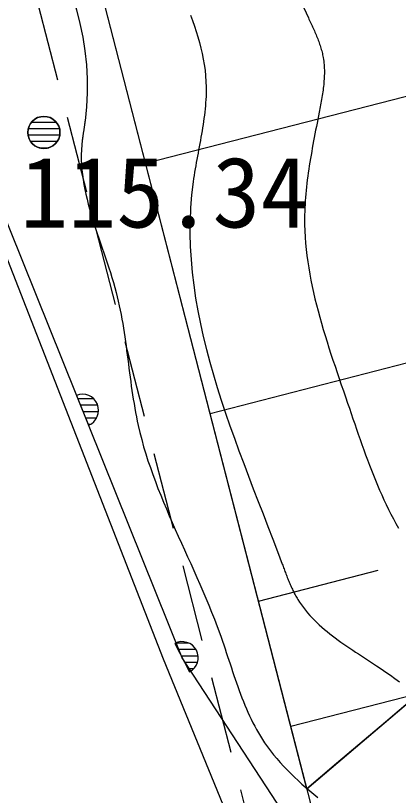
# Model space of a CAD drawing. Units: millimetres, scale not verified. Extents: x -97500 to 97500, y -67309 to 66872.
# Drawn here: x 32186 to 35163, y -6586 to -522 of the extents above; entities that cross this region are included whole.
import ezdxf
from ezdxf.enums import TextEntityAlignment as Align

# ---------------------------------------------------------------- set-up
doc = ezdxf.new("R2010")
doc.units = ezdxf.units.MM
doc.header["$LTSCALE"] = 500
doc.linetypes.add('DASHED1', pattern=[1.8, 1.2, -0.6])
for name, color, linetype in [('0-4_S-BGD', 7, 'Continuous'), ('0-6_レイヤ6', 6, 'Continuous'), ('0-7_S-BGD-HICN', 7, 'Continuous'), ('0-8_S-BGD-LWCN', 7, 'Continuous')]:
    doc.layers.add(name, color=color, linetype=linetype)
doc.styles.add('ＭＳ ゴシック', font='')
doc.styles.get('ＭＳ ゴシック').set_extended_font_data('MS Gothic')

msp = doc.modelspace()

# ---------------------------------------------------------------- linework, layer by layer
at = {"layer": '0-4_S-BGD'}
for p, q in [((32310.8, -1350), (32501.6, -1350)), ((32310.8, -1350), (32501.6, -1350)), ((32282.7, -1450), (32529.7, -1450)), ((32282.7, -1450), (32529.7, -1450)), ((32285, -1400), (32527.3, -1400)), ((32285, -1400), (32527.3, -1400)), ((32302.1, -1500), (32510.3, -1500)), ((32302.1, -1500), (32510.3, -1500)), ((32368.5, -1550), (32443.9, -1550)), ((32368.5, -1550), (32443.9, -1550)), ((32669, -3500), (32791, -3500)), ((32689.2, -3550), (32823.8, -3550)), ((32709.3, -3600), (32830.6, -3600)), ((32729.5, -3650), (32816.4, -3650)), ((32749.6, -3700), (32768.1, -3700)), ((33433.1, -5400), (33528.5, -5400)), ((33446.6, -5450), (33587.2, -5450)), ((33472.7, -5500), (33604.8, -5500)), ((33498.8, -5550), (33601, -5550)), ((33524.9, -5600), (33573, -5600))]:
    msp.add_line(p, q, dxfattribs=at)
for points in [[(35913.2, -9235.8), (33480.8, -5515.5), (31931, -1667.6), (30452.2, 2114.6), (29093.2, 5786.9), (27915.3, 9106.8), (27362.2, 10698.3), (26599.3, 13256.8), (25970.4, 15306.5), (25609.2, 17214.1)], [(27833.9, 9023.5), (29002.2, 5789.2), (30358.2, 2086.2), (31854.2, -1737.8), (33332.2, -5524.8), (34151.2, -7516.8), (34999.2, -9666.8), (35822.2, -12124.8), (36943.2, -15751.8), (38451.2, -20698.8), (39233.2, -23156.8), (40026.2, -26001.8), (40637.2, -28580.8), (41308.2, -31389.8), (41875.2, -34147.8), (42376.2, -36639.8), (42827.2, -39297.8), (43562.2, -44254.8), (43793.2, -45585.8), (44844.9, -48034.9)], [(32659.2, -3475.6), (32659.2, -3475.6), (32752.6, -3707.5), (32752.6, -3707.5)], [(33423, -5404.7), (33423, -5404.7), (33538.6, -5626.4), (33538.6, -5626.4)]]:
    msp.add_lwpolyline(points, dxfattribs=at)
msp.add_circle((32406.2, -1430.8), 125, dxfattribs=at)
for centre, start, end in [((32406.2, -1430.8), 0, 180), ((32406.2, -1430.8), 180, 0), ((32705.9, -3591.6), 291.93731, 111.93731), ((33480.8, -5515.5), 297.55735, 117.55735)]:
    msp.add_arc(centre, 125, start, end, dxfattribs=at)
at = {"layer": '0-6_レイヤ6'}
for p, q in [((45135.3, -47959.9), (31266, 5815.3)), ((33196.9, -1671.2), (35623.9, -1045.2)), ((33698.6, -3616.5), (38552.6, -2364.6)), ((34074.9, -5075.4), (35005.8, -4835.3)), ((34325.7, -6048.1), (36187.6, -5567.9))]:
    msp.add_line(p, q, dxfattribs=at)
at = {"layer": '0-6_レイヤ6', "linetype": 'DASHED1'}
msp.add_line((44651.2, -48084.8), (30781.9, 5690.4), dxfattribs=at)
at = {"layer": '0-6_レイヤ6'}
for points in [[(34451.2, -6534.4), (31266, 5815.3), (30650.6, 8416.5), (30176, 10836.5), (29823, 13048.1), (29560.1, 15128.3), (29357.1, 17291.6)], [(38306.2, -1414.3), (38431.7, -1898.3), (38557.2, -2382.3), (38622.1, -2632.8), (38537.4, -2739.4), (38226.2, -3130.8), (37915.1, -3522.2), (37830.4, -3628.9), (37708.7, -3872.3), (37485.3, -4319.6), (37261.8, -4766.9), (37140.1, -5010.3), (36908.7, -5150.6), (36481.2, -5410), (36249.8, -5550.3), (36012.4, -5617.4), (35531.2, -5753.3), (35293.8, -5820.3), (35063.2, -6015.7), (34681.8, -6339), (34451.2, -6534.4)], [(34451.2, -6534.4), (35293.8, -5820.3), (36249.8, -5550.3), (37140.1, -5010.3), (37830.4, -3628.9), (38622.1, -2632.8), (39476.5, -3834.8), (39686.7, -4801.6), (39739.2, -5757.9), (40348.8, -7113.5), (41048.4, -8498.2), (41302.3, -9785.5), (41670.1, -10494.9), (43343, -10779.2)]]:
    msp.add_lwpolyline(points, dxfattribs=at)
at = {"layer": '0-7_S-BGD-HICN'}
for points in [[(32163.4, 670.7), (32218.8, 567.6), (32273, 464.4), (32325.8, 361), (32376.9, 257.4), (32426, 153.6), (32472.7, 49.4), (32516.7, -55), (32557.8, -159.8), (32595.6, -264.9), (32629.8, -370.4), (32660.2, -476.3), (32686.3, -582.6), (32708, -689.4), (32724.9, -796.7), (32736.6, -904.5), (32742.9, -1012.9)], [(32742.9, -1012.9), (32743.5, -1121.8), (32738.1, -1231.3), (32726.3, -1341.4), (32725.5, -1347.6), (32724.6, -1353.9), (32723.7, -1360.1), (32722.8, -1366.3), (32721.9, -1372.5), (32720.9, -1378.7), (32720, -1385), (32719.1, -1391.2), (32718.1, -1397.4), (32717.2, -1403.6), (32716.2, -1409.9), (32715.3, -1416.1), (32714.3, -1422.3), (32713.4, -1428.5), (32712.4, -1434.8), (32711.5, -1441), (32710.6, -1447.2), (32709.7, -1453.4), (32708.8, -1459.7), (32707.9, -1465.9), (32707.1, -1472.1), (32706.3, -1478.3), (32705.5, -1484.5), (32704.7, -1490.8), (32703.9, -1497), (32703.2, -1503.2), (32702.5, -1509.4), (32701.9, -1515.6), (32701.3, -1521.8), (32700.7, -1528), (32698, -1566.8), (32696.8, -1605.4), (32697, -1644), (32698.6, -1682.5), (32701.5, -1720.9), (32705.6, -1759.2)], [(32705.6, -1759.2), (32710.8, -1797.5), (32717, -1835.7), (32724.2, -1873.8), (32732.3, -1912), (32741.3, -1950.1), (32751, -1988.1), (32761.3, -2026.1), (32772.3, -2064.1), (32783.8, -2102.1), (32795.7, -2140.1), (32808.1, -2178.1), (32820.7, -2216.1), (32833.5, -2254.1), (32846.5, -2292.2), (32859.5, -2330.2), (32872.6, -2368.3), (32885.5, -2406.5), (32898.4, -2444.7), (32910.9, -2482.9), (32923.2, -2521.2), (32935.1, -2559.5), (32946.6, -2598), (32957.5, -2636.5), (32967.8, -2675), (32976.4, -2709.5), (32984.5, -2744), (32992.1, -2778.5), (32999.3, -2813.1), (33006.1, -2847.7), (33012.5, -2882.4), (33018.6, -2917.1), (33024.3, -2951.9), (33029.8, -2986.6), (33035, -3021.4), (33040, -3056.1), (33044.9, -3090.9), (33049.6, -3125.7), (33054.2, -3160.4), (33058.7, -3195.2)], [(33058.7, -3195.2), (33063.1, -3229.9), (33067.6, -3264.5), (33072.1, -3299.2), (33076.6, -3333.8), (33081.2, -3368.3), (33085.9, -3402.8), (33090.8, -3437.2), (33095.9, -3471.5), (33101.1, -3505.7), (33106.7, -3539.9), (33112.5, -3574), (33118.6, -3607.9), (33125.1, -3641.8), (33132, -3675.6), (33139.2, -3709.2), (33152.3, -3764.7), (33166.5, -3819.9), (33181.8, -3874.7), (33198.1, -3929.3), (33215.4, -3983.7), (33233.7, -4037.8), (33252.7, -4091.7), (33272.6, -4145.4), (33293.1, -4199), (33314.3, -4252.4), (33336.1, -4305.7), (33358.4, -4359), (33381.1, -4412.1), (33404.2, -4465.2), (33427.7, -4518.3), (33451.4, -4571.4), (33475.3, -4624.5), (33499.3, -4677.6), (33523.3, -4730.9), (33547.4, -4784.2), (33571.4, -4837.6), (33595.2, -4891.2), (33618.9, -4944.9), (33642.3, -4998.9)], [(33642.3, -4998.9), (33665.3, -5053), (33688, -5107.3), (33710.1, -5162), (33731.8, -5216.9), (33752.9, -5272), (33773.3, -5327.6), (33783.7, -5357), (33794.1, -5386.5), (33804.2, -5416.1), (33814.3, -5445.7), (33824.2, -5475.4), (33834.1, -5505.1), (33843.9, -5534.7), (33853.8, -5564.4), (33863.6, -5594), (33873.5, -5623.5), (33883.5, -5653), (33893.5, -5682.4), (33903.7, -5711.7), (33914, -5740.8), (33924.5, -5769.8), (33935.2, -5798.7), (33946.1, -5827.4), (33957.3, -5855.9), (33968.8, -5884.1), (33980.5, -5912.2), (33992.7, -5940), (34005.1, -5967.5), (34018, -5994.8), (34031.3, -6021.8), (34045, -6048.4), (34059.2, -6074.8), (34074, -6100.8), (34089.2, -6126.4), (34105, -6151.7), (34121.3, -6176.5), (34143.7, -6208.5), (34167.1, -6239.8), (34191.4, -6270.5)], [(34191.4, -6270.5), (34216.6, -6300.6), (34242.6, -6330.2), (34269.4, -6359.2), (34296.9, -6387.8), (34325, -6415.9), (34353.8, -6443.6), (34383, -6471), (34412.8, -6498), (34443, -6524.8), (34473.6, -6551.3), (34504.5, -6577.6), (34535.6, -6603.8)]]:
    msp.add_lwpolyline(points, dxfattribs=at)
at = {"layer": '0-8_S-BGD-LWCN'}
for points in [[(34407.9, -423.9), (34462.3, -539.9), (34467.1, -550), (34471.9, -560.2), (34476.7, -570.3), (34481.5, -580.5), (34486.3, -590.6), (34491, -600.8), (34495.7, -610.9), (34500.3, -621.1), (34504.9, -631.3), (34509.5, -641.5), (34514, -651.7), (34518.4, -661.9)], [(33545.3, -518.5), (33561.4, -560.9), (33576.6, -603.4), (33590.9, -646), (33604.1, -688.7), (33616.3, -731.5), (33627.4, -774.4), (33637.2, -817.4), (33645.8, -860.6), (33653.1, -903.9), (33659.1, -947.4), (33663.5, -990.9), (33666.5, -1034.7), (33667.9, -1078.6), (33668, -1102.7), (33667.6, -1126.8), (33666.8, -1151), (33665.6, -1175.2), (33663.9, -1199.5), (33661.9, -1223.8), (33659.6, -1248.2), (33656.9, -1272.6), (33654, -1297), (33650.8, -1321.4), (33647.3, -1345.9), (33643.6, -1370.4), (33639.7, -1395), (33635.6, -1419.5), (33631.4, -1444.1), (33627.1, -1468.7), (33622.7, -1493.3), (33618.1, -1517.9), (33613.6, -1542.6), (33609, -1567.2), (33604.4, -1591.9)], [(34518.4, -661.9), (34522.7, -672.1), (34526.9, -682.3), (34531.1, -692.6), (34535.2, -702.9), (34539.1, -713.1), (34543, -723.4), (34546.7, -733.8), (34550.3, -744.1), (34553.7, -754.4), (34557.1, -764.8), (34560.2, -775.2), (34563.3, -785.7), (34566.1, -796.1), (34568.8, -806.6), (34571.3, -817.1), (34573.6, -827.6), (34575.8, -838.2), (34577.7, -848.8), (34580, -862.5), (34581.8, -876.3), (34583.4, -890.1), (34584.7, -904), (34585.7, -918), (34586.3, -931.9), (34586.8, -945.9), (34586.9, -960), (34586.8, -974.1), (34586.5, -988.2), (34585.9, -1002.3), (34585.1, -1016.5), (34584.1, -1030.7), (34582.9, -1044.9), (34581.6, -1059.2), (34580, -1073.4), (34578.3, -1087.7), (34576.5, -1102), (34574.5, -1116.4), (34572.3, -1130.7), (34570.1, -1145)], [(34570.1, -1145), (34567.8, -1159.4), (34565.3, -1173.7), (34562.8, -1188.1), (34560.2, -1202.4), (34557.5, -1216.8), (34554.8, -1231.1), (34552.1, -1245.5), (34549.3, -1259.8), (34546.5, -1274.2), (34541.1, -1302.1), (34535.6, -1330.1), (34530.1, -1358), (34524.7, -1385.8), (34519.3, -1413.6), (34513.9, -1441.4), (34508.6, -1469.1), (34503.4, -1496.8), (34498.2, -1524.5), (34493.2, -1552.2), (34488.3, -1579.8), (34483.4, -1607.3), (34478.8, -1634.9), (34474.2, -1662.4), (34469.9, -1689.9), (34465.7, -1717.4), (34461.7, -1744.8), (34457.9, -1772.2), (34454.4, -1799.6), (34451, -1827), (34447.9, -1854.3), (34445.1, -1881.7), (34442.5, -1909), (34440.2, -1936.3), (34438.2, -1963.6), (34436.5, -1990.8), (34435.2, -2018.1), (34434.1, -2045.3), (34433.5, -2072.6), (34433.1, -2099.8)], [(33604.4, -1591.9), (33599.8, -1616.5), (33595.3, -1641.2), (33590.8, -1665.9), (33586.5, -1690.6), (33582.2, -1715.2), (33578.1, -1739.9), (33574.2, -1764.6), (33570.4, -1789.2), (33566.9, -1813.9), (33554.9, -1915.2), (33546.8, -2016.3), (33542.4, -2117.3), (33541.6, -2218.1), (33544.2, -2318.7), (33550.2, -2419.2), (33559.2, -2519.5), (33571.1, -2619.6), (33585.9, -2719.6), (33603.3, -2819.4), (33623.2, -2919.1), (33645.3, -3018.6), (33669.7, -3118), (33696, -3217.2), (33724.2, -3316.3), (33754, -3415.2), (33785.4, -3514.1), (33818.1, -3612.8), (33852.1, -3711.3), (33887.1, -3809.7), (33922.9, -3908), (33959.5, -4006.2), (33996.7, -4104.3), (34034.2, -4202.2), (34072, -4300), (34109.9, -4397.8), (34147.8, -4495.4), (34185.4, -4592.9), (34222.6, -4690.2), (34259.3, -4787.5)], [(34433.1, -2099.8), (34433.5, -2147.9), (34434.9, -2196), (34437.5, -2244.1), (34441.1, -2292.2), (34445.7, -2340.2), (34451.3, -2388.2), (34457.8, -2436.2), (34465.1, -2484.2), (34473.4, -2532.1), (34482.4, -2580), (34492.2, -2627.9), (34502.7, -2675.8), (34513.8, -2723.7), (34525.6, -2771.5), (34538, -2819.4), (34551, -2867.2), (34564.5, -2915), (34578.4, -2962.8), (34592.8, -3010.6), (34607.5, -3058.4), (34622.7, -3106.1), (34638.1, -3153.9), (34653.8, -3201.6), (34669.7, -3249.4), (34685.7, -3297.1), (34702, -3344.9), (34718.3, -3392.6), (34734.7, -3440.4), (34751.1, -3488.1), (34767.5, -3535.9), (34781.4, -3576.4), (34795.2, -3616.8), (34809, -3657.3), (34822.9, -3697.7), (34836.8, -3738), (34850.8, -3778.3), (34864.9, -3818.5), (34879.1, -3858.6), (34893.5, -3898.5)], [(34893.5, -3898.5), (34908, -3938.3), (34922.8, -3977.9), (34937.7, -4017.4), (34952.9, -4056.7), (34968.3, -4095.8), (34984.1, -4134.6), (35000.1, -4173.3), (35016.5, -4211.6), (35033.3, -4249.7), (35050.5, -4287.6), (35068, -4325.1), (35086, -4362.3), (35104.5, -4399.2), (35123.4, -4435.7), (35142.8, -4471.9), (35162.8, -4507.7)], [(34259.3, -4787.5), (34262.8, -4797.1), (34266.4, -4806.6), (34270, -4816.1), (34273.5, -4825.7), (34277.1, -4835.2), (34280.7, -4844.7), (34284.3, -4854.2), (34287.9, -4863.6), (34291.6, -4873.1), (34295.2, -4882.5), (34298.9, -4891.9), (34302.7, -4901.2), (34306.4, -4910.6), (34310.2, -4919.8), (34314.1, -4929.1), (34318, -4938.3), (34322, -4947.5), (34326, -4956.6), (34330.1, -4965.7), (34334.2, -4974.7), (34338.4, -4983.7), (34342.7, -4992.6), (34347.1, -5001.5), (34351.5, -5010.3), (34356, -5019.1), (34360.6, -5027.7), (34365.3, -5036.3), (34370.1, -5044.9), (34375, -5053.3), (34380, -5061.7), (34393.8, -5083.8), (34408.4, -5105.3), (34423.7, -5126.3), (34439.6, -5146.8), (34456.2, -5166.8), (34473.4, -5186.4), (34491.1, -5205.6), (34509.4, -5224.3), (34528.2, -5242.7)], [(34528.2, -5242.7), (34547.6, -5260.7), (34567.3, -5278.3), (34587.5, -5295.6), (34608.2, -5312.7), (34629.2, -5329.4), (34650.5, -5345.9), (34672.2, -5362.2), (34694.1, -5378.3), (34716.3, -5394.2), (34738.7, -5409.9), (34761.4, -5425.5), (34784.2, -5440.9), (34807.2, -5456.3), (34830.2, -5471.5), (34853.4, -5486.7), (34876.6, -5501.9), (34899.9, -5517.1), (34923.1, -5532.3), (34946.4, -5547.5), (34969.5, -5562.8), (34992.6, -5578.1), (35028.8, -5602.6), (35064.8, -5627.3), (35100.4, -5652.2), (35135.7, -5677.5), (35170.7, -5703)]]:
    msp.add_lwpolyline(points, dxfattribs=at)

# ---------------------------------------------------------------- texts
at = {"layer": '0-4_S-BGD', "style": 'ＭＳ ゴシック'}
msp.add_text('115.34', height=549.9, dxfattribs=at).set_placement((32220.3, -2335.2), align=Align.BOTTOM_LEFT)

doc.saveas('drawing.dxf')
